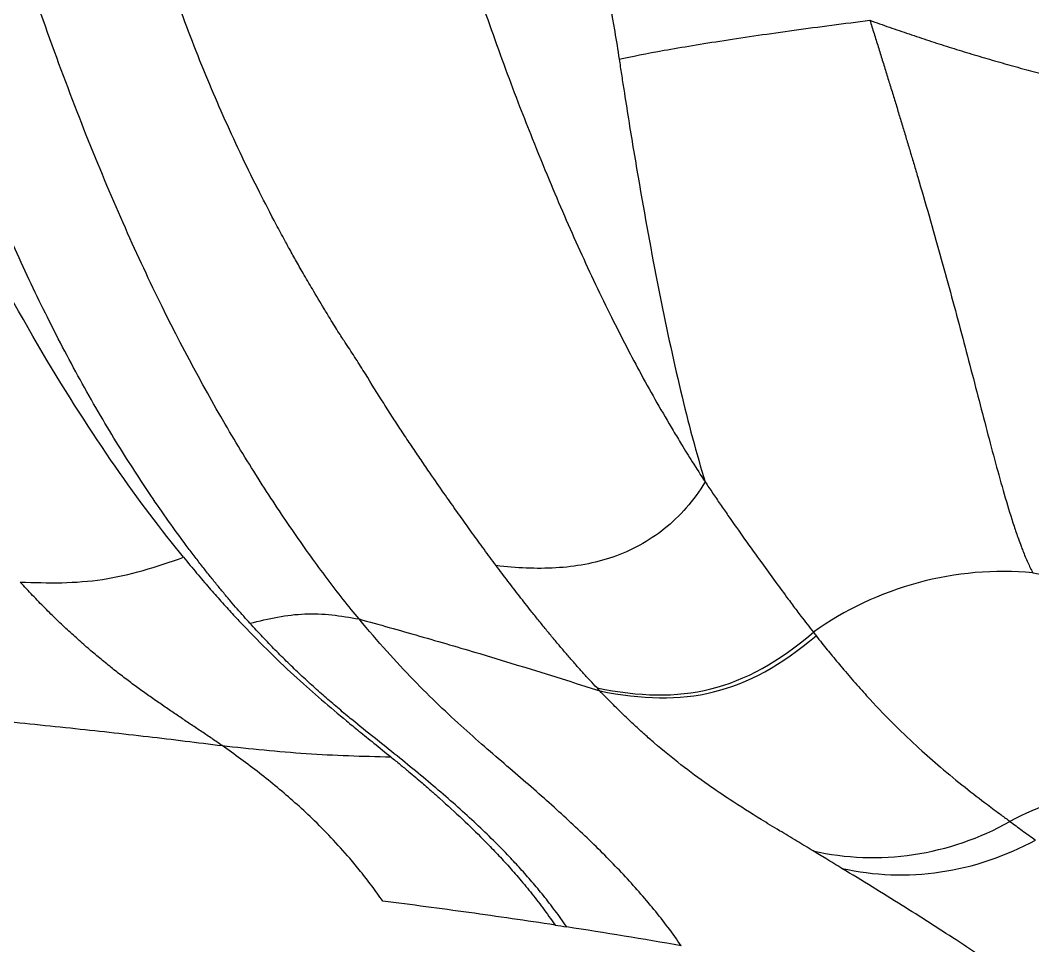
# Model space of a CAD drawing. Extents: x 0 to 84, y -21 to 126.
# Drawn here: x 47.531 to 49.292, y 68.698 to 70.307 of the extents above; entities that cross this region are included whole.
import ezdxf

# ---------------------------------------------------------------- set-up
doc = ezdxf.new("R2010")
doc.units = 0
doc.header["$MEASUREMENT"] = 0
doc.layers.add('1', color=4, linetype='Continuous')

# ---------------------------------------------------------------- blocks, each defined once
blk = doc.blocks.new('PRODIGY')
at = {"layer": '1', "color": 3, "linetype": 'Continuous', "lineweight": 25}
for points, knots in [([(48.2488, 71.8543), (48.256, 71.8209), (48.2631, 71.7876), (48.2773, 71.721), (48.2844, 71.6876), (48.3057, 71.5871), (48.3198, 71.5201), (48.362, 71.3193), (48.3898, 71.1854), (48.4308, 70.9834), (48.4444, 70.9161), (48.4647, 70.814), (48.4715, 70.7798), (48.4849, 70.7114), (48.4916, 70.6773), (48.5015, 70.6263), (48.5047, 70.6094), (48.5096, 70.584), (48.5112, 70.5755), (48.5145, 70.5586), (48.5161, 70.5499), (48.5194, 70.5328), (48.521, 70.5244), (48.5242, 70.5075), (48.5258, 70.499), (48.5306, 70.4737), (48.5338, 70.4568), (48.5433, 70.4063), (48.5495, 70.3728), (48.5564, 70.3352), (48.5572, 70.3311), (48.5585, 70.324), (48.5589, 70.3215), (48.5598, 70.3167), (48.5602, 70.3145), (48.5613, 70.3082), (48.5621, 70.3041), (48.5635, 70.2959), (48.5642, 70.2918), (48.5677, 70.2715), (48.5702, 70.2555), (48.5726, 70.2397)], [0, 0, 0, 0, 0.0625, 0.0625, 0.125, 0.125, 0.25, 0.25, 0.5, 0.5, 0.625, 0.625, 0.6875, 0.6875, 0.75, 0.75, 0.78125, 0.78125, 0.796875, 0.796875, 0.8125, 0.8125, 0.828125, 0.828125, 0.84375, 0.84375, 0.875, 0.875, 0.9375, 0.9375, 0.945313, 0.945313, 0.949219, 0.949219, 0.953125, 0.953125, 0.960938, 0.960938, 0.96875, 0.96875, 1, 1, 1, 1]), ([(47.8151, 69.3738), (47.7768, 69.4208), (47.7371, 69.4733), (47.6551, 69.5913), (47.6128, 69.6569), (47.526, 69.8038), (47.4815, 69.885), (47.3917, 70.0645), (47.3464, 70.1627), (47.2802, 70.3222), (47.2584, 70.3774), (47.2159, 70.4915), (47.1951, 70.5504), (47.1549, 70.6714), (47.1354, 70.7335), (47.0979, 70.8601), (47.0799, 70.9248), (47.0277, 71.1216), (46.9956, 71.2568), (46.9572, 71.4285), (46.9496, 71.463), (46.9346, 71.532), (46.9272, 71.5662), (46.9126, 71.6346), (46.9053, 71.6687), (46.8907, 71.7378), (46.8833, 71.7728), (46.8759, 71.8079)], [0, 0, 0, 0, 0.125, 0.125, 0.25, 0.25, 0.375, 0.375, 0.5, 0.5, 0.5625, 0.5625, 0.625, 0.625, 0.6875, 0.6875, 0.75, 0.75, 0.875, 0.875, 0.90625, 0.90625, 0.9375, 0.9375, 0.96875, 0.96875, 1, 1, 1, 1]), ([(48.1203, 69.2665), (48.1113, 69.2774), (48.1022, 69.2888), (48.0836, 69.3123), (48.0743, 69.3244), (48.0553, 69.3495), (48.0458, 69.3624), (48.0267, 69.389), (48.0171, 69.4026), (47.988, 69.4447), (47.9683, 69.4743), (47.9284, 69.5369), (47.9081, 69.57), (47.8465, 69.6754), (47.8044, 69.7539), (47.7406, 69.8867), (47.7193, 69.9334), (47.6766, 70.032), (47.6552, 70.0838), (47.6129, 70.1923), (47.5918, 70.249), (47.5502, 70.3666), (47.5297, 70.4275), (47.4691, 70.6156), (47.4299, 70.7483), (47.3547, 71.0211), (47.3186, 71.1615), (47.2486, 71.4459), (47.2147, 71.5899), (47.1812, 71.7343)], [0, 0, 0, 0, 0.03125, 0.03125, 0.0625, 0.0625, 0.09375, 0.09375, 0.125, 0.125, 0.1875, 0.1875, 0.25, 0.25, 0.375, 0.375, 0.4375, 0.4375, 0.5, 0.5, 0.5625, 0.5625, 0.625, 0.625, 0.75, 0.75, 0.875, 0.875, 1, 1, 1, 1]), ([(47.9306, 69.259), (47.927, 69.2631), (47.9197, 69.2712), (47.9085, 69.284), (47.8969, 69.2975), (47.8849, 69.3117), (47.8726, 69.3266), (47.86, 69.3423), (47.8469, 69.3589), (47.8335, 69.3762), (47.8043, 69.415), (47.7608, 69.4761), (47.7004, 69.5693), (47.6402, 69.6716), (47.5801, 69.7856), (47.5176, 69.9175), (47.4543, 70.0673), (47.3893, 70.2411), (47.3271, 70.4252), (47.2666, 70.6208), (47.2088, 70.823), (47.1522, 71.033), (47.1052, 71.2167), (47.0646, 71.3807), (47.0294, 71.5257), (47.0045, 71.6306), (46.9911, 71.6869)], [0, 0, 0, 0, 0.012595, 0.025504, 0.038725, 0.052249, 0.06607, 0.080183, 0.094585, 0.109272, 0.124243, 0.189885, 0.248245, 0.312059, 0.372764, 0.428297, 0.497988, 0.56083, 0.623742, 0.687847, 0.749669, 0.809787, 0.875181, 0.910163, 0.951723, 1, 1, 1, 1]), ([(47.9581, 71.6867), (47.962, 71.6704), (47.9699, 71.6372), (47.9823, 71.5862), (47.9953, 71.533), (48.0089, 71.4777), (48.0232, 71.4204), (48.0456, 71.3311), (48.0781, 71.2047), (48.1177, 71.0557), (48.1561, 70.9158), (48.1974, 70.7707), (48.2454, 70.6088), (48.2983, 70.4419), (48.3417, 70.314), (48.3747, 70.2229), (48.3985, 70.1598), (48.4238, 70.0954), (48.4585, 70.0105), (48.5042, 69.9053), (48.5577, 69.7925), (48.6026, 69.706), (48.6386, 69.6415), (48.662, 69.6015), (48.6825, 69.5676), (48.701, 69.5376), (48.7147, 69.5164), (48.7221, 69.5048)], [0, 0, 0, 0, 0.018805, 0.038483, 0.059027, 0.080428, 0.102674, 0.125756, 0.184652, 0.250821, 0.302108, 0.352159, 0.427013, 0.50234, 0.565413, 0.596729, 0.627085, 0.653875, 0.689142, 0.752218, 0.816236, 0.875713, 0.906196, 0.937969, 0.954266, 0.974953, 1, 1, 1, 1]), ([(48.3587, 69.3593), (48.3552, 69.364), (48.3483, 69.3733), (48.3378, 69.3875), (48.3275, 69.4016), (48.3172, 69.4158), (48.3042, 69.4339), (48.2879, 69.4568), (48.2669, 69.4866), (48.2469, 69.5155), (48.2282, 69.543), (48.2119, 69.567), (48.1956, 69.5912), (48.1793, 69.616), (48.1581, 69.6492), (48.1395, 69.6795), (48.1231, 69.7057), (48.1147, 69.7189), (48.1063, 69.732), (48.0986, 69.7436), (48.0916, 69.754), (48.0852, 69.7641), (48.0778, 69.7758), (48.0692, 69.7899), (48.0562, 69.8114), (48.0406, 69.8377), (48.024, 69.866), (48.0102, 69.8902), (47.9984, 69.9114), (47.986, 69.9343), (47.9678, 69.9684), (47.9428, 70.0166), (47.9132, 70.0772), (47.8845, 70.1399), (47.8475, 70.2258), (47.8037, 70.3388), (47.7548, 70.4848), (47.7092, 70.641), (47.6745, 70.7761), (47.647, 70.8903), (47.6267, 70.9784), (47.6061, 71.0707), (47.5854, 71.1656), (47.5645, 71.263), (47.5437, 71.3599), (47.5243, 71.4496), (47.5117, 71.507), (47.5057, 71.5344)], [0, 0, 0, 0, 0.011589, 0.023, 0.034234, 0.045293, 0.056176, 0.076022, 0.097072, 0.121636, 0.137695, 0.154139, 0.17042, 0.186014, 0.202376, 0.233902, 0.241775, 0.249519, 0.257321, 0.265053, 0.269852, 0.275706, 0.282609, 0.2902, 0.299961, 0.319044, 0.334217, 0.346434, 0.357976, 0.367907, 0.382319, 0.410579, 0.440379, 0.470225, 0.498418, 0.55689, 0.616265, 0.67692, 0.739201, 0.76816, 0.803009, 0.835358, 0.867963, 0.904897, 0.939268, 0.970993, 1, 1, 1, 1]), ([(48.5726, 70.2397), (48.5938, 70.2444), (48.6202, 70.2496), (48.6817, 70.2605), (48.7168, 70.2664), (48.793, 70.2782), (48.8342, 70.2842), (48.9198, 70.296), (48.9641, 70.3018), (49.0085, 70.3073)], [0, 0, 0, 0, 0.25, 0.25, 0.5, 0.5, 0.75, 0.75, 1, 1, 1, 1]), ([(49.0085, 70.3073), (49.0109, 70.2996), (49.0158, 70.2841), (49.023, 70.261), (49.0302, 70.2379), (49.0373, 70.2149), (49.0444, 70.192), (49.0514, 70.1692), (49.0583, 70.1465), (49.0652, 70.1239), (49.0719, 70.1014), (49.0786, 70.079), (49.0853, 70.0568), (49.1031, 69.9966), (49.131, 69.8992), (49.1606, 69.7908), (49.1826, 69.7071), (49.204, 69.6246), (49.2293, 69.5271), (49.2514, 69.4508), (49.2657, 69.4086), (49.2708, 69.3945), (49.2762, 69.3807), (49.2828, 69.3648), (49.2889, 69.3526), (49.2918, 69.3466)], [0, 0, 0, 0, 0.020307, 0.040562, 0.060765, 0.080918, 0.101022, 0.121079, 0.141089, 0.161056, 0.180979, 0.20086, 0.220702, 0.240505, 0.362351, 0.485188, 0.54746, 0.611236, 0.74033, 0.872733, 0.904818, 0.923797, 0.936434, 0.969256, 1, 1, 1, 1]), ([(49.0085, 70.3073), (49.0198, 70.3033), (49.0425, 70.2951), (49.0768, 70.2834), (49.1113, 70.2719), (49.1462, 70.2607), (49.1812, 70.2499), (49.2166, 70.2394), (49.2522, 70.2292), (49.2881, 70.2193), (49.3243, 70.2097), (49.3607, 70.2004), (49.3975, 70.1915), (49.4344, 70.1829), (49.4717, 70.1746), (49.5092, 70.1666), (49.58, 70.1523), (49.6859, 70.1332), (49.8264, 70.1123), (49.9701, 70.0951), (50.1137, 70.0815), (50.2608, 70.0708), (50.4587, 70.0601), (50.7108, 70.0527), (50.955, 70.0503), (51.1593, 70.0498), (51.2621, 70.0498), (51.3222, 70.0498)], [0, 0, 0, 0, 0.015426, 0.030916, 0.046471, 0.062094, 0.077786, 0.093549, 0.109384, 0.125294, 0.141279, 0.157342, 0.173484, 0.189707, 0.206012, 0.222401, 0.238875, 0.298545, 0.360393, 0.420905, 0.484038, 0.545186, 0.609937, 0.738102, 0.868315, 0.922958, 1, 1, 1, 1]), ([(48.5726, 70.2397), (48.5732, 70.2354), (48.5739, 70.2309), (48.5753, 70.222), (48.5759, 70.2177), (48.5779, 70.2046), (48.5793, 70.196), (48.5833, 70.17), (48.586, 70.1528), (48.5943, 70.1015), (48.5999, 70.0676), (48.617, 69.9676), (48.6288, 69.903), (48.6533, 69.7791), (48.666, 69.7196), (48.6928, 69.6072), (48.707, 69.5542), (48.7221, 69.5048)], [0, 0, 0, 0, 0.015625, 0.015625, 0.03125, 0.03125, 0.0625, 0.0625, 0.125, 0.125, 0.25, 0.25, 0.5, 0.5, 0.75, 0.75, 1, 1, 1, 1]), ([(48.7221, 69.5048), (48.7021, 69.4723), (48.6782, 69.4449), (48.624, 69.4014), (48.5938, 69.3852), (48.5299, 69.3632), (48.4964, 69.3573), (48.4284, 69.3533), (48.394, 69.3551), (48.3587, 69.3593)], [0, 0, 0, 0, 0.25, 0.25, 0.5, 0.5, 0.75, 0.75, 1, 1, 1, 1]), ([(48.7221, 69.5048), (48.7265, 69.4983), (48.7352, 69.4853), (48.7484, 69.4659), (48.7671, 69.4389), (48.7914, 69.4045), (48.8189, 69.3662), (48.8441, 69.3314), (48.8643, 69.304), (48.879, 69.2842), (48.8899, 69.2698), (48.8995, 69.2571), (48.9067, 69.248), (48.9103, 69.2433)], [0, 0, 0, 0, 0.065018, 0.131204, 0.198608, 0.344472, 0.497734, 0.622568, 0.747821, 0.831793, 0.873816, 0.935771, 1, 1, 1, 1]), ([(47.5312, 69.3306), (47.5556, 69.3298), (47.5796, 69.3291), (47.6273, 69.3301), (47.6509, 69.3319), (47.6979, 69.3389), (47.7213, 69.3442), (47.768, 69.3575), (47.7914, 69.3655), (47.8151, 69.3738)], [0, 0, 0, 0, 0.25, 0.25, 0.5, 0.5, 0.75, 0.75, 1, 1, 1, 1]), ([(47.8151, 69.3738), (47.8189, 69.3691), (47.8266, 69.3597), (47.8378, 69.3463), (47.8488, 69.3333), (47.8596, 69.3208), (47.87, 69.3089), (47.8802, 69.2974), (47.8902, 69.2864), (47.8998, 69.2759), (47.9092, 69.2658), (47.9317, 69.2419), (47.9669, 69.2064), (48.0124, 69.1635), (48.0565, 69.1245), (48.0919, 69.0948), (48.1219, 69.0702), (48.1478, 69.0493), (48.1658, 69.0347), (48.1755, 69.0268)], [0, 0, 0, 0, 0.026966, 0.05351, 0.07963, 0.105323, 0.130584, 0.155407, 0.179782, 0.203703, 0.22716, 0.250156, 0.37363, 0.49975, 0.619992, 0.75062, 0.818261, 0.901578, 1, 1, 1, 1]), ([(48.5341, 69.1466), (48.53, 69.151), (48.5217, 69.1598), (48.5092, 69.1736), (48.4967, 69.1876), (48.484, 69.2021), (48.4713, 69.217), (48.4584, 69.2323), (48.4455, 69.248), (48.4324, 69.2641), (48.4171, 69.2833), (48.3994, 69.3059), (48.3792, 69.332), (48.3656, 69.3502), (48.3587, 69.3593)], [0, 0, 0, 0, 0.07361, 0.147381, 0.2212901, 0.2953131, 0.369436, 0.4436497, 0.517941, 0.5922941, 0.6666917, 0.7780832, 0.8891988, 1, 1, 1, 1]), ([(49.2918, 69.3467), (49.226, 69.353), (49.1577, 69.3471), (49.027, 69.3117), (48.9646, 69.2822), (48.9103, 69.2433)], [0, 0, 0, 0, 0.5, 0.5, 1, 1, 1, 1]), ([(49.2918, 69.3466), (49.4649, 69.3195), (49.6373, 69.3011), (49.9796, 69.2758), (50.1496, 69.2689), (50.4875, 69.2611), (50.6555, 69.2604), (50.9063, 69.2606), (50.9897, 69.2609), (51.1145, 69.2613), (51.156, 69.2615), (51.2183, 69.2616), (51.239, 69.2617), (51.2805, 69.2617), (51.3011, 69.2617), (51.3222, 69.2617)], [0, 0, 0, 0, 0.25, 0.25, 0.5, 0.5, 0.75, 0.75, 0.875, 0.875, 0.9375, 0.9375, 0.96875, 0.96875, 1, 1, 1, 1]), ([(47.8821, 69.0464), (47.8763, 69.0504), (47.8648, 69.0584), (47.847, 69.0703), (47.8291, 69.0823), (47.8109, 69.0945), (47.7924, 69.107), (47.7738, 69.1197), (47.7549, 69.133), (47.7357, 69.1467), (47.7164, 69.1611), (47.6967, 69.1762), (47.6769, 69.1921), (47.6568, 69.2088), (47.6365, 69.2264), (47.6159, 69.245), (47.5951, 69.2646), (47.5741, 69.2854), (47.5528, 69.3072), (47.5384, 69.3229), (47.5312, 69.3306)], [0, 0, 0, 0, 0.059411, 0.118282, 0.176626, 0.23446, 0.291798, 0.348654, 0.405046, 0.460989, 0.5165, 0.571598, 0.626301, 0.68063, 0.734605, 0.78825, 0.841587, 0.89464, 0.947436, 1, 1, 1, 1]), ([(47.9306, 69.259), (47.9469, 69.263), (47.9629, 69.2669), (47.9946, 69.2727), (48.0103, 69.2746), (48.0416, 69.2759), (48.0573, 69.2752), (48.0886, 69.2719), (48.1043, 69.2693), (48.1203, 69.2665)], [0, 0, 0, 0, 0.25, 0.25, 0.5, 0.5, 0.75, 0.75, 1, 1, 1, 1]), ([(48.1203, 69.2665), (48.1555, 69.2568), (48.1904, 69.2469), (48.2604, 69.2268), (48.2953, 69.2166), (48.3998, 69.1854), (48.4694, 69.1638), (48.5388, 69.1416)], [0, 0, 0, 0, 0.25, 0.25, 0.5, 0.5, 1, 1, 1, 1]), ([(48.6805, 68.6984), (48.6656, 68.7201), (48.6498, 68.7411), (48.6163, 68.782), (48.5987, 68.8021), (48.5613, 68.842), (48.5416, 68.8619), (48.5, 68.9021), (48.4781, 68.9224), (48.432, 68.9638), (48.4078, 68.9849), (48.3569, 69.0286), (48.3303, 69.0513), (48.2744, 69.1017), (48.2453, 69.1294), (48.1845, 69.192), (48.153, 69.2269), (48.1203, 69.2665)], [0, 0, 0, 0, 0.125, 0.125, 0.25, 0.25, 0.375, 0.375, 0.5, 0.5, 0.625, 0.625, 0.75, 0.75, 0.875, 0.875, 1, 1, 1, 1]), ([(48.4814, 68.7312), (48.478, 68.736), (48.4714, 68.7455), (48.4613, 68.7593), (48.4512, 68.7726), (48.4411, 68.7854), (48.4311, 68.7977), (48.4211, 68.8096), (48.4111, 68.821), (48.4013, 68.8321), (48.3915, 68.8427), (48.367, 68.8688), (48.3246, 68.9107), (48.2705, 68.9589), (48.2233, 68.9985), (48.1861, 69.0286), (48.1477, 69.0591), (48.1138, 69.0864), (48.0858, 69.1098), (48.0635, 69.1289), (48.0412, 69.1486), (48.019, 69.169), (47.9968, 69.1902), (47.9747, 69.2122), (47.9528, 69.2349), (47.938, 69.2511), (47.9306, 69.259)], [0, 0, 0, 0, 0.028128, 0.055574, 0.082326, 0.108378, 0.133727, 0.158374, 0.182323, 0.205581, 0.228155, 0.250052, 0.372222, 0.499916, 0.562613, 0.624885, 0.689676, 0.749861, 0.783526, 0.816494, 0.848746, 0.880289, 0.91115, 0.941362, 0.970966, 1, 1, 1, 1]), ([(48.5341, 69.1466), (48.6077, 69.1316), (48.6714, 69.1299), (48.7924, 69.1599), (48.8497, 69.1917), (48.9103, 69.2433)], [0, 0, 0, 0, 0.5, 0.5, 1, 1, 1, 1]), ([(48.9151, 69.2373), (48.9184, 69.233), (48.9249, 69.2248), (48.9343, 69.2132), (48.9436, 69.2017), (48.9532, 69.1901), (48.9676, 69.1731), (48.9861, 69.1516), (49.031, 69.1019), (49.0795, 69.054), (49.1335, 69.0065), (49.1731, 68.9742), (49.208, 68.9474), (49.234, 68.9279), (49.2471, 68.9183), (49.2522, 68.9145)], [0, 0, 0, 0, 0.025935, 0.050404, 0.073097, 0.099769, 0.126553, 0.188383, 0.251522, 0.501337, 0.616257, 0.750092, 0.874434, 0.950681, 1, 1, 1, 1]), ([(43.5626, 69.1868), (43.7431, 69.1868), (44.1042, 69.1868), (44.5322, 69.1863), (44.8622, 69.1852), (45.1096, 69.1839), (45.4037, 69.1814), (45.6827, 69.1776), (45.9291, 69.1728), (46.1253, 69.168), (46.3153, 69.1621), (46.4992, 69.1553), (46.677, 69.1474), (46.8488, 69.1384), (47.0146, 69.1283), (47.1743, 69.1171), (47.3279, 69.1048), (47.4753, 69.0916), (47.6165, 69.0774), (47.7514, 69.0626), (47.8392, 69.0517), (47.8821, 69.0464)], [0, 0, 0, 0, 0.125177, 0.25053, 0.296912, 0.35412, 0.422138, 0.500928, 0.547712, 0.593083, 0.637042, 0.679596, 0.720755, 0.760531, 0.798937, 0.83597, 0.871602, 0.905821, 0.938623, 0.970013, 1, 1, 1, 1]), ([(48.9098, 68.8633), (48.9004, 68.869), (48.8811, 68.8807), (48.8509, 68.8988), (48.8122, 68.9222), (48.7708, 68.9484), (48.7243, 68.9799), (48.6805, 69.0122), (48.6437, 69.0422), (48.6167, 69.0658), (48.5989, 69.082), (48.58, 69.1), (48.5598, 69.1198), (48.5459, 69.1342), (48.5388, 69.1416)], [0, 0, 0, 0, 0.078322, 0.161347, 0.249578, 0.39646, 0.499467, 0.625925, 0.749805, 0.794086, 0.841242, 0.891292, 0.944219, 1, 1, 1, 1]), ([(47.8821, 69.0464), (47.9065, 69.0438), (47.9309, 69.0412), (47.9796, 69.0364), (48.004, 69.0344), (48.0529, 69.0311), (48.0774, 69.0298), (48.1264, 69.028), (48.151, 69.0274), (48.1755, 69.0268)], [0, 0, 0, 0, 0.25, 0.25, 0.5, 0.5, 0.75, 0.75, 1, 1, 1, 1]), ([(48.1615, 68.7759), (48.1583, 68.7805), (48.152, 68.7895), (48.1424, 68.8026), (48.1328, 68.8152), (48.1232, 68.8274), (48.1137, 68.8391), (48.097, 68.8589), (48.0726, 68.886), (48.0407, 68.918), (48.0094, 68.947), (47.9788, 68.9733), (47.9474, 68.9986), (47.9154, 69.0228), (47.8931, 69.0386), (47.8821, 69.0464)], [0, 0, 0, 0, 0.044209, 0.087438, 0.129667, 0.170876, 0.211048, 0.250168, 0.377389, 0.5002, 0.605171, 0.707439, 0.807223, 0.904701, 1, 1, 1, 1]), ([(48.1755, 69.0268), (48.181, 69.0224), (48.1914, 69.0139), (48.2058, 69.0019), (48.2184, 68.9913), (48.2293, 68.9819), (48.2386, 68.9739), (48.2463, 68.9672), (48.2525, 68.9618), (48.2571, 68.9577), (48.2732, 68.9433), (48.3001, 68.9188), (48.3313, 68.8884), (48.3563, 68.8626), (48.3767, 68.8408), (48.3976, 68.8172), (48.4188, 68.7916), (48.4403, 68.764), (48.4541, 68.7444), (48.4611, 68.7343)], [0, 0, 0, 0, 0.045682, 0.086961, 0.12385, 0.156316, 0.18431, 0.207793, 0.22674, 0.241142, 0.251002, 0.377937, 0.500819, 0.571784, 0.647499, 0.728101, 0.813704, 0.904358, 1, 1, 1, 1]), ([(49.5777, 68.9669), (49.5233, 68.977), (49.4668, 68.9776), (49.3562, 68.9598), (49.3021, 68.9414), (49.2522, 68.9145)], [0, 0, 0, 0, 0.5, 0.5, 1, 1, 1, 1]), ([(43.5626, 68.9137), (43.6868, 68.9088), (43.9352, 68.8991), (44.2831, 68.885), (44.6542, 68.8691), (45.0458, 68.8509), (45.6773, 68.8174), (46.2027, 68.7818), (46.6751, 68.7395), (46.9516, 68.7125), (47.376, 68.6638), (47.7481, 68.6102), (48.0193, 68.5643), (48.1433, 68.5422), (48.2669, 68.5189), (48.3903, 68.4943), (48.5133, 68.4686), (48.6361, 68.4415), (48.7586, 68.4131), (48.881, 68.3833), (49.0032, 68.3521), (49.1254, 68.3196), (49.2065, 68.2968), (49.2472, 68.2853)], [0, 0, 0, 0, 0.064773, 0.129495, 0.181419, 0.258329, 0.333822, 0.511127, 0.533124, 0.581697, 0.656396, 0.756725, 0.778796, 0.80085, 0.822893, 0.844936, 0.866986, 0.889053, 0.911147, 0.933278, 0.955457, 0.977694, 1, 1, 1, 1]), ([(48.9098, 68.8633), (48.9665, 68.8504), (49.026, 68.8482), (49.1427, 68.8656), (49.1999, 68.8852), (49.2522, 68.9145)], [0, 0, 0, 0, 0.5, 0.5, 1, 1, 1, 1]), ([(49.2522, 68.9145), (49.2594, 68.9092), (49.2663, 68.904), (49.2809, 68.8934), (49.2886, 68.8879), (49.2966, 68.8822)], [0, 0, 0, 0, 0.5, 0.5, 1, 1, 1, 1]), ([(48.96, 68.8329), (49.0158, 68.8204), (49.0741, 68.8183), (49.1887, 68.8351), (49.245, 68.854), (49.2966, 68.8822)], [0, 0, 0, 0, 0.5, 0.5, 1, 1, 1, 1]), ([(48.96, 68.8329), (48.9507, 68.8386), (48.934, 68.8487), (48.9172, 68.8589), (48.9098, 68.8633)], [0, 0, 0, 0, 0.560416, 1, 1, 1, 1]), ([(49.3508, 68.5743), (49.3421, 68.5808), (49.3246, 68.5939), (49.2979, 68.6132), (49.2709, 68.6325), (49.2434, 68.6516), (49.2155, 68.6707), (49.1871, 68.6897), (49.1371, 68.7227), (49.0617, 68.7707), (48.995, 68.8115), (48.96, 68.8329)], [0, 0, 0, 0, 0.069511, 0.139728, 0.210632, 0.282219, 0.354497, 0.427489, 0.50123, 0.738521, 1, 1, 1, 1])]:
    blk.add_open_spline(points, degree=3, knots=knots, dxfattribs=at)
for points in [[(48.9103, 69.2433), (48.9119, 69.2413), (48.9135, 69.2393), (48.9151, 69.2373)], [(48.5388, 69.1416), (48.6862, 69.1113), (48.7935, 69.1347), (48.9151, 69.2373)], [(48.5388, 69.1416), (48.5372, 69.1433), (48.5356, 69.1449), (48.5341, 69.1466)], [(48.3114, 68.7561), (48.2616, 68.763), (48.2116, 68.7696), (48.1615, 68.7759)], [(48.4611, 68.7343), (48.4114, 68.7419), (48.3615, 68.7492), (48.3114, 68.7561)], [(48.4611, 68.7343), (48.4679, 68.7333), (48.4746, 68.7323), (48.4814, 68.7312)], [(48.6805, 68.6984), (48.6143, 68.71), (48.548, 68.7209), (48.4814, 68.7312)]]:
    blk.add_open_spline(points, degree=3, dxfattribs=at)

msp = doc.modelspace()

# ---------------------------------------------------------------- block references
at = {"layer": '1'}
msp.add_blockref('PRODIGY', (0, 0), dxfattribs=at)

doc.saveas('drawing.dxf')
